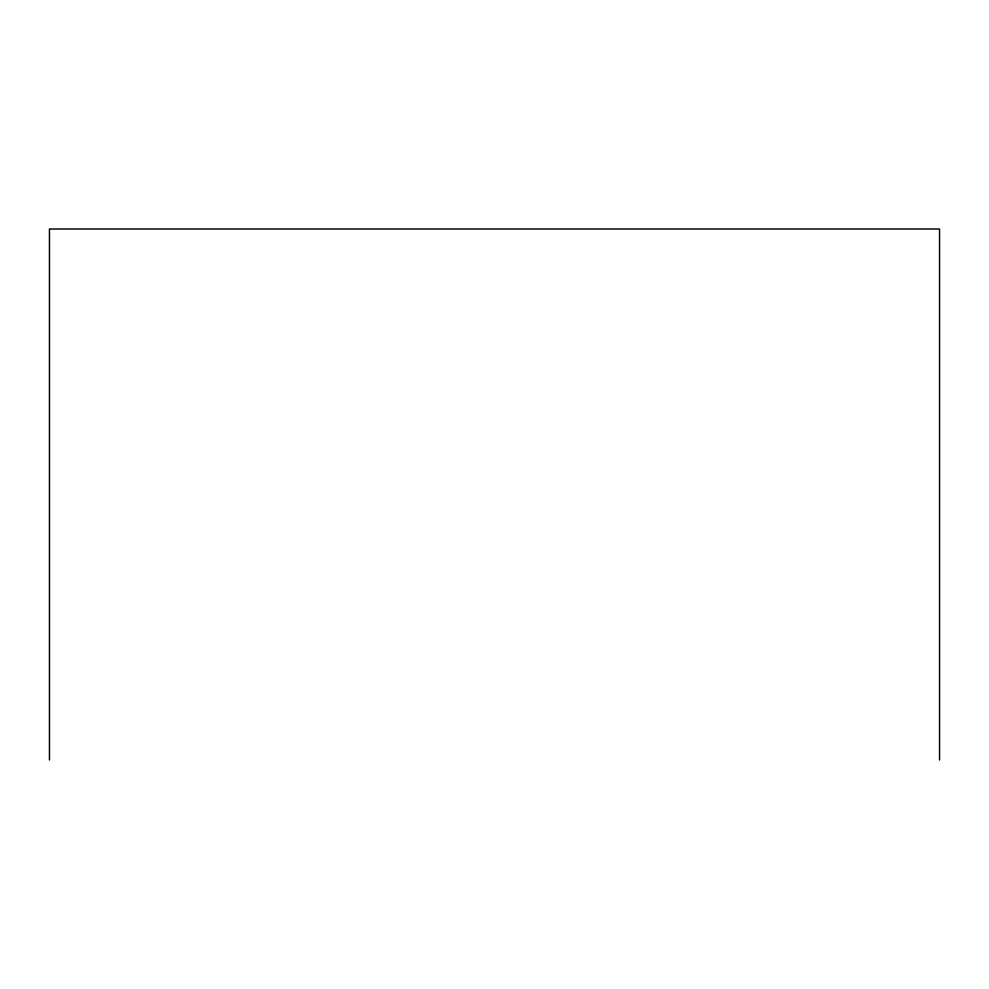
<?xml version="1.0" encoding="UTF-8"?>
<svg xmlns="http://www.w3.org/2000/svg" width="989" height="989" viewBox="0 0 989 989"><rect width="100%" height="100%" fill="white"/><g stroke="black" fill="none" stroke-linecap="round" stroke-linejoin="round"><path stroke-width="1.48" d="M939.55 759.985L939.55 229.015L49.45 229.015L49.45 759.985"/></g></svg>
